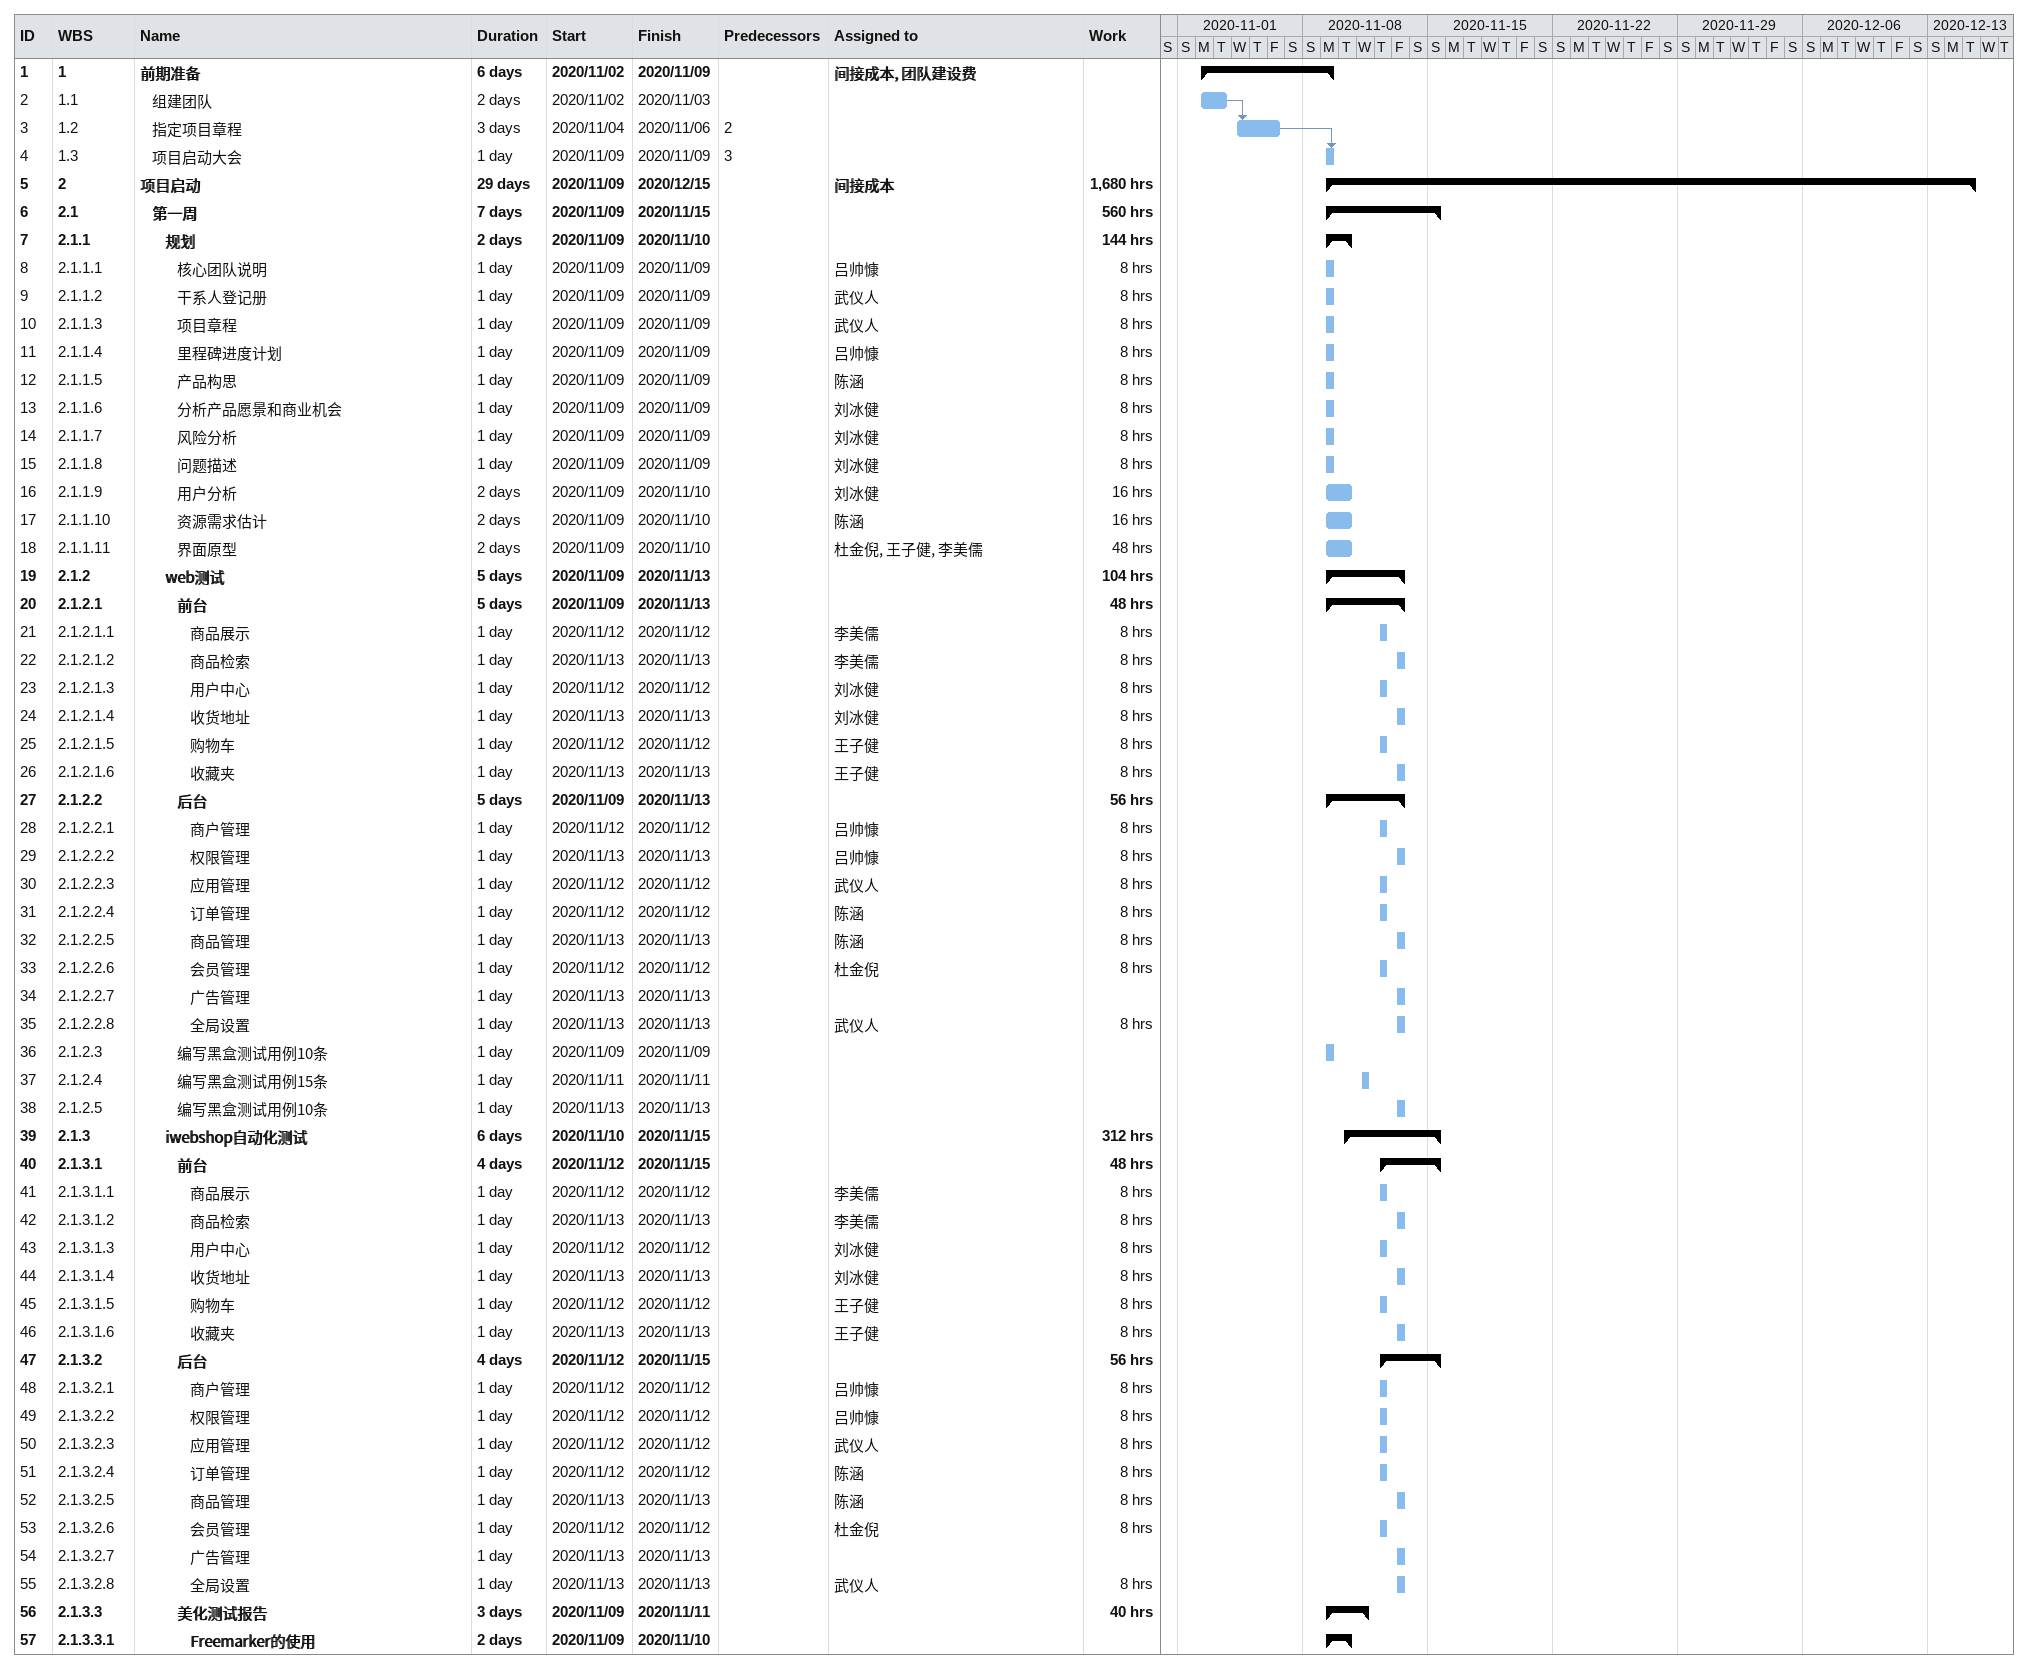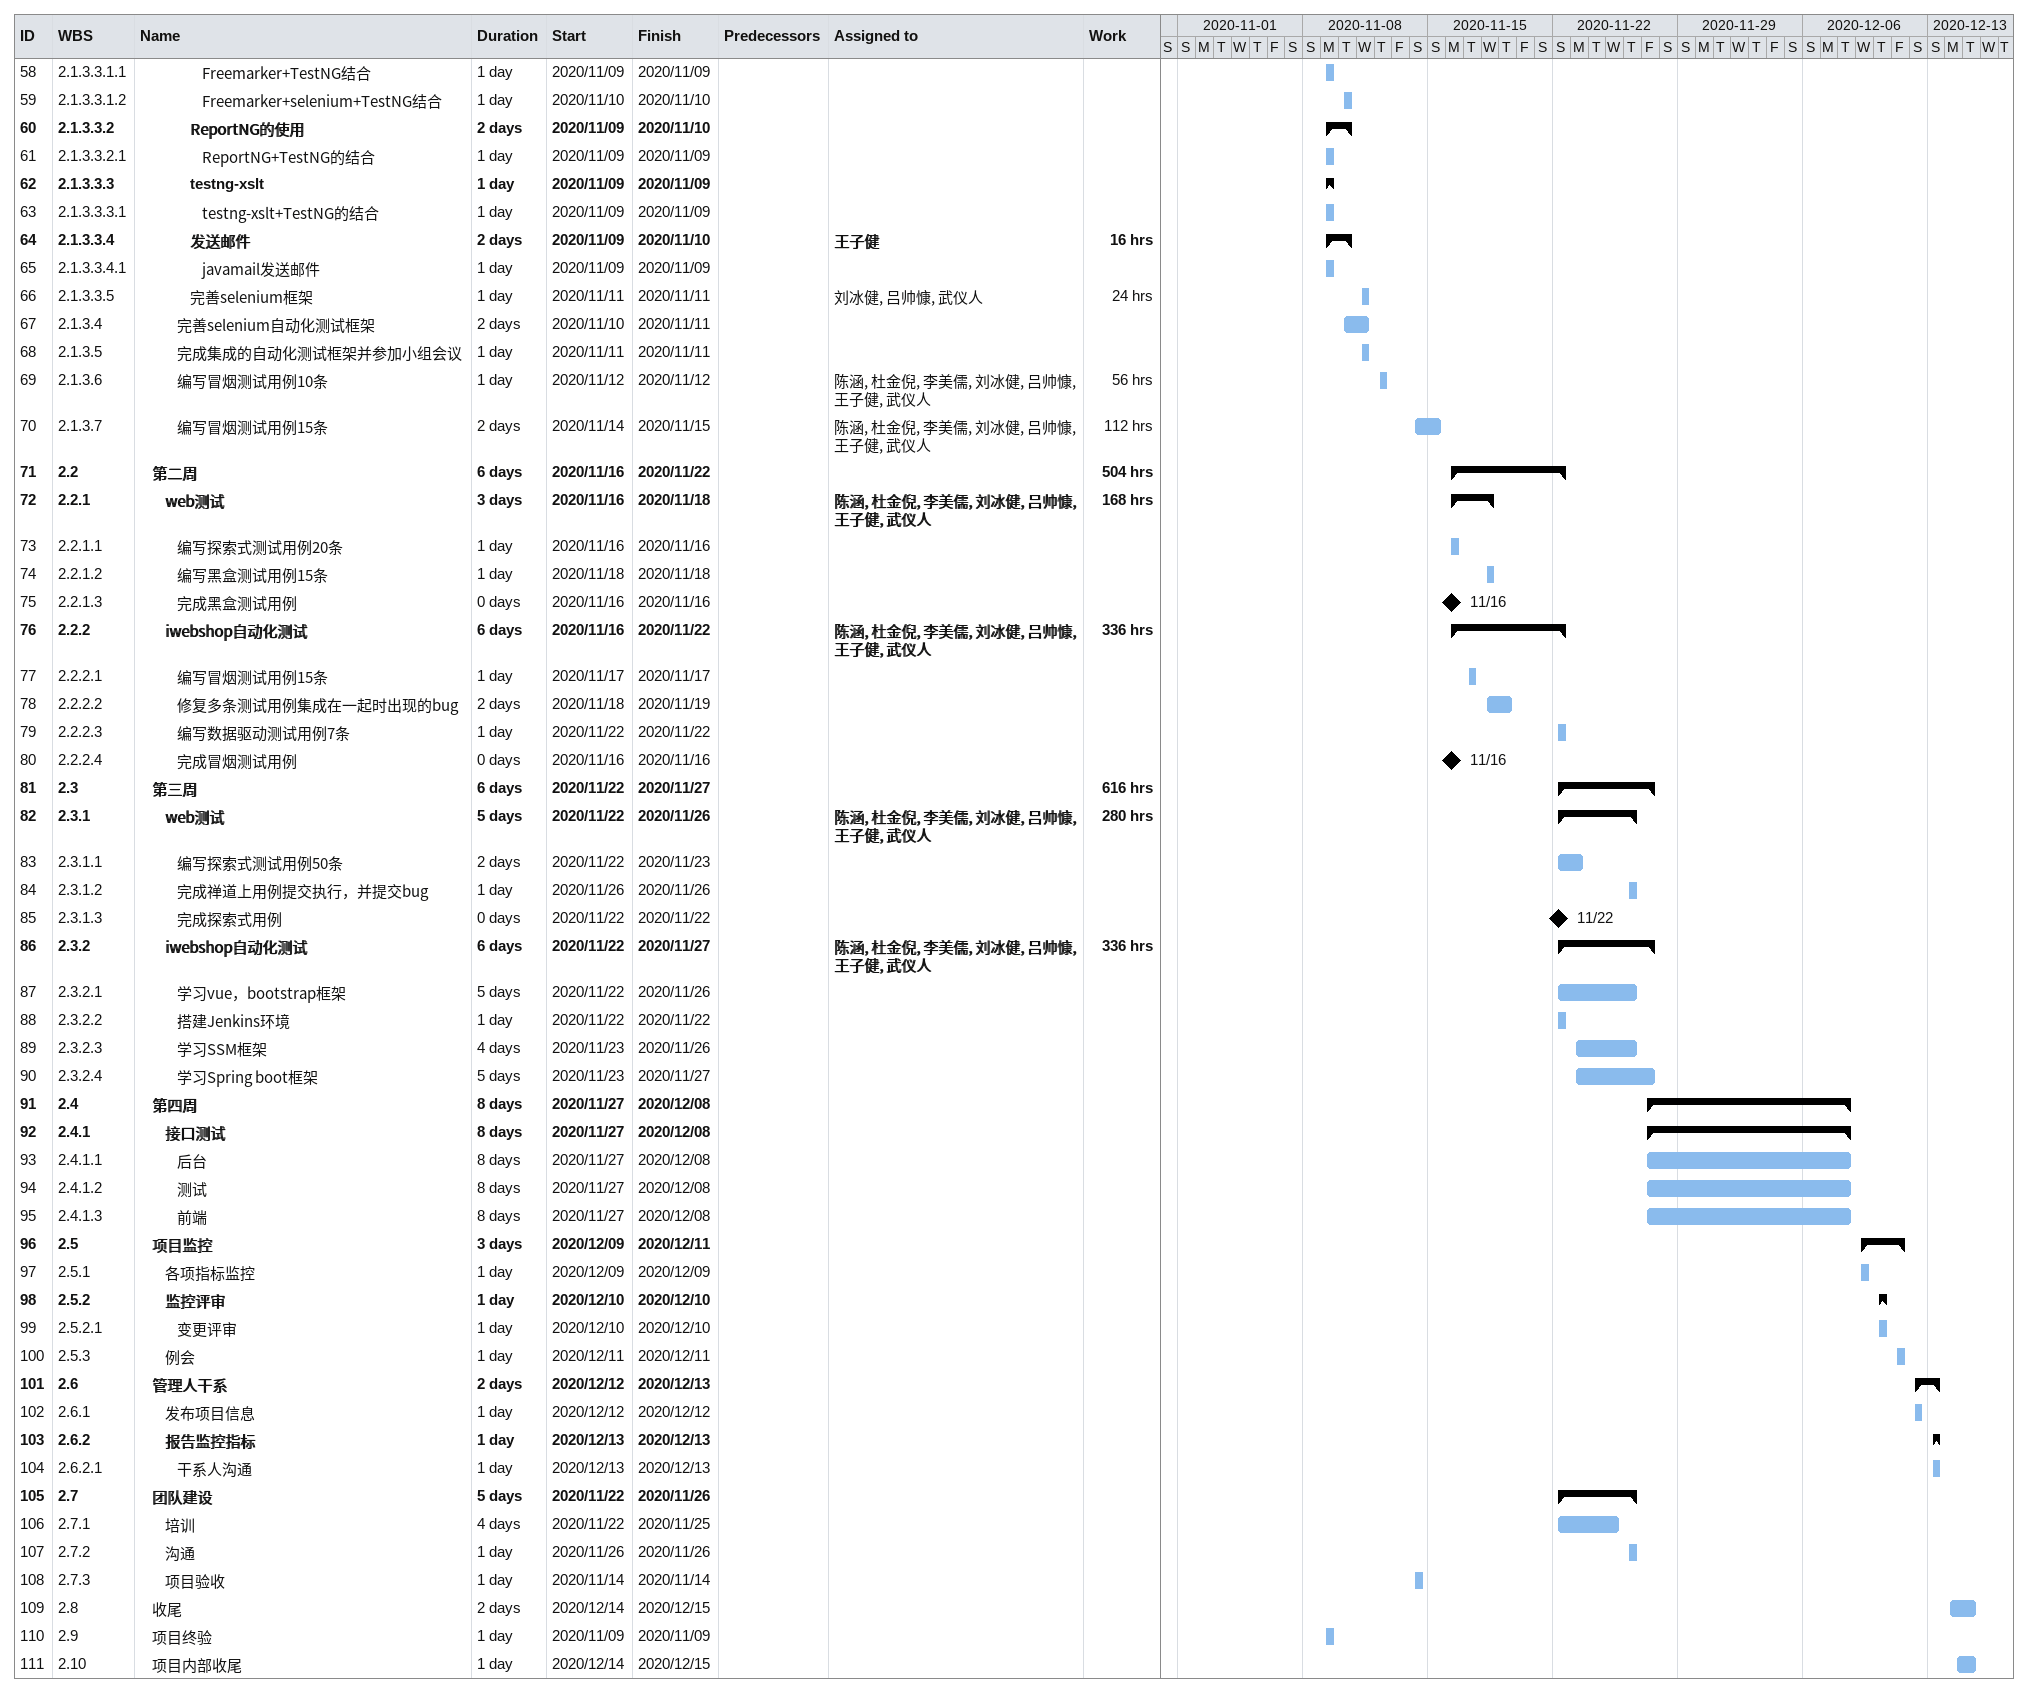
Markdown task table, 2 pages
| ID | WBS | Task | Duration | Start | Finish | Predecessors | Resources | Work (h) |
|---|---|---|---|---|---|---|---|---|
| 1 | 1 | **前期准备** | 6d | 2020-11-02 | 2020-11-09 |  | 间接成本, 团队建设费 |  |
| 2 | 1.1 | 组建团队 | 2d | 2020-11-02 | 2020-11-03 |  |  |  |
| 3 | 1.2 | 指定项目章程 | 3d | 2020-11-04 | 2020-11-06 | 2 |  |  |
| 4 | 1.3 | 项目启动大会 | 1d | 2020-11-09 | 2020-11-09 | 3 |  |  |
| 5 | 2 | **项目启动** | 29d | 2020-11-09 | 2020-12-15 |  | 间接成本 | 1680 |
| 6 | 2.1 | **第一周** | 7d | 2020-11-09 | 2020-11-15 |  |  | 560 |
| 7 | 2.1.1 | **规划** | 2d | 2020-11-09 | 2020-11-10 |  |  | 144 |
| 8 | 2.1.1.1 | 核心团队说明 | 1d | 2020-11-09 | 2020-11-09 |  | 吕帅慷 | 8 |
| 9 | 2.1.1.2 | 干系人登记册 | 1d | 2020-11-09 | 2020-11-09 |  | 武仪人 | 8 |
| 10 | 2.1.1.3 | 项目章程 | 1d | 2020-11-09 | 2020-11-09 |  | 武仪人 | 8 |
| 11 | 2.1.1.4 | 里程碑进度计划 | 1d | 2020-11-09 | 2020-11-09 |  | 吕帅慷 | 8 |
| 12 | 2.1.1.5 | 产品构思 | 1d | 2020-11-09 | 2020-11-09 |  | 陈涵 | 8 |
| 13 | 2.1.1.6 | 分析产品愿景和商业机会 | 1d | 2020-11-09 | 2020-11-09 |  | 刘冰健 | 8 |
| 14 | 2.1.1.7 | 风险分析 | 1d | 2020-11-09 | 2020-11-09 |  | 刘冰健 | 8 |
| 15 | 2.1.1.8 | 问题描述 | 1d | 2020-11-09 | 2020-11-09 |  | 刘冰健 | 8 |
| 16 | 2.1.1.9 | 用户分析 | 2d | 2020-11-09 | 2020-11-10 |  | 刘冰健 | 16 |
| 17 | 2.1.1.10 | 资源需求估计 | 2d | 2020-11-09 | 2020-11-10 |  | 陈涵 | 16 |
| 18 | 2.1.1.11 | 界面原型 | 2d | 2020-11-09 | 2020-11-10 |  | 杜金倪, 王子健, 李美儒 | 48 |
| 19 | 2.1.2 | **web测试** | 5d | 2020-11-09 | 2020-11-13 |  |  | 104 |
| 20 | 2.1.2.1 | **前台** | 5d | 2020-11-09 | 2020-11-13 |  |  | 48 |
| 21 | 2.1.2.1.1 | 商品展示 | 1d | 2020-11-12 | 2020-11-12 |  | 李美儒 | 8 |
| 22 | 2.1.2.1.2 | 商品检索 | 1d | 2020-11-13 | 2020-11-13 |  | 李美儒 | 8 |
| 23 | 2.1.2.1.3 | 用户中心 | 1d | 2020-11-12 | 2020-11-12 |  | 刘冰健 | 8 |
| 24 | 2.1.2.1.4 | 收货地址 | 1d | 2020-11-13 | 2020-11-13 |  | 刘冰健 | 8 |
| 25 | 2.1.2.1.5 | 购物车 | 1d | 2020-11-12 | 2020-11-12 |  | 王子健 | 8 |
| 26 | 2.1.2.1.6 | 收藏夹 | 1d | 2020-11-13 | 2020-11-13 |  | 王子健 | 8 |
| 27 | 2.1.2.2 | **后台** | 5d | 2020-11-09 | 2020-11-13 |  |  | 56 |
| 28 | 2.1.2.2.1 | 商户管理 | 1d | 2020-11-12 | 2020-11-12 |  | 吕帅慷 | 8 |
| 29 | 2.1.2.2.2 | 权限管理 | 1d | 2020-11-13 | 2020-11-13 |  | 吕帅慷 | 8 |
| 30 | 2.1.2.2.3 | 应用管理 | 1d | 2020-11-12 | 2020-11-12 |  | 武仪人 | 8 |
| 31 | 2.1.2.2.4 | 订单管理 | 1d | 2020-11-12 | 2020-11-12 |  | 陈涵 | 8 |
| 32 | 2.1.2.2.5 | 商品管理 | 1d | 2020-11-13 | 2020-11-13 |  | 陈涵 | 8 |
| 33 | 2.1.2.2.6 | 会员管理 | 1d | 2020-11-12 | 2020-11-12 |  | 杜金倪 | 8 |
| 34 | 2.1.2.2.7 | 广告管理 | 1d | 2020-11-13 | 2020-11-13 |  |  |  |
| 35 | 2.1.2.2.8 | 全局设置 | 1d | 2020-11-13 | 2020-11-13 |  | 武仪人 | 8 |
| 36 | 2.1.2.3 | 编写黑盒测试用例10条 | 1d | 2020-11-09 | 2020-11-09 |  |  |  |
| 37 | 2.1.2.4 | 编写黑盒测试用例15条 | 1d | 2020-11-11 | 2020-11-11 |  |  |  |
| 38 | 2.1.2.5 | 编写黑盒测试用例10条 | 1d | 2020-11-13 | 2020-11-13 |  |  |  |
| 39 | 2.1.3 | **iwebshop自动化测试** | 6d | 2020-11-10 | 2020-11-15 |  |  | 312 |
| 40 | 2.1.3.1 | **前台** | 4d | 2020-11-12 | 2020-11-15 |  |  | 48 |
| 41 | 2.1.3.1.1 | 商品展示 | 1d | 2020-11-12 | 2020-11-12 |  | 李美儒 | 8 |
| 42 | 2.1.3.1.2 | 商品检索 | 1d | 2020-11-13 | 2020-11-13 |  | 李美儒 | 8 |
| 43 | 2.1.3.1.3 | 用户中心 | 1d | 2020-11-12 | 2020-11-12 |  | 刘冰健 | 8 |
| 44 | 2.1.3.1.4 | 收货地址 | 1d | 2020-11-13 | 2020-11-13 |  | 刘冰健 | 8 |
| 45 | 2.1.3.1.5 | 购物车 | 1d | 2020-11-12 | 2020-11-12 |  | 王子健 | 8 |
| 46 | 2.1.3.1.6 | 收藏夹 | 1d | 2020-11-13 | 2020-11-13 |  | 王子健 | 8 |
| 47 | 2.1.3.2 | **后台** | 4d | 2020-11-12 | 2020-11-15 |  |  | 56 |
| 48 | 2.1.3.2.1 | 商户管理 | 1d | 2020-11-12 | 2020-11-12 |  | 吕帅慷 | 8 |
| 49 | 2.1.3.2.2 | 权限管理 | 1d | 2020-11-12 | 2020-11-12 |  | 吕帅慷 | 8 |
| 50 | 2.1.3.2.3 | 应用管理 | 1d | 2020-11-12 | 2020-11-12 |  | 武仪人 | 8 |
| 51 | 2.1.3.2.4 | 订单管理 | 1d | 2020-11-12 | 2020-11-12 |  | 陈涵 | 8 |
| 52 | 2.1.3.2.5 | 商品管理 | 1d | 2020-11-13 | 2020-11-13 |  | 陈涵 | 8 |
| 53 | 2.1.3.2.6 | 会员管理 | 1d | 2020-11-12 | 2020-11-12 |  | 杜金倪 | 8 |
| 54 | 2.1.3.2.7 | 广告管理 | 1d | 2020-11-13 | 2020-11-13 |  |  |  |
| 55 | 2.1.3.2.8 | 全局设置 | 1d | 2020-11-13 | 2020-11-13 |  | 武仪人 | 8 |
| 56 | 2.1.3.3 | **美化测试报告** | 3d | 2020-11-09 | 2020-11-11 |  |  | 40 |
| 57 | 2.1.3.3.1 | **Freemarker的使用** | 2d | 2020-11-09 | 2020-11-10 |  |  |  |
| 58 | 2.1.3.3.1.1 | Freemarker+TestNG结合 | 1d | 2020-11-09 | 2020-11-09 |  |  |  |
| 59 | 2.1.3.3.1.2 | Freemarker+selenium+TestNG结合 | 1d | 2020-11-10 | 2020-11-10 |  |  |  |
| 60 | 2.1.3.3.2 | **ReportNG的使用** | 2d | 2020-11-09 | 2020-11-10 |  |  |  |
| 61 | 2.1.3.3.2.1 | ReportNG+TestNG的结合 | 1d | 2020-11-09 | 2020-11-09 |  |  |  |
| 62 | 2.1.3.3.3 | **testng-xslt** | 1d | 2020-11-09 | 2020-11-09 |  |  |  |
| 63 | 2.1.3.3.3.1 | testng-xslt+TestNG的结合 | 1d | 2020-11-09 | 2020-11-09 |  |  |  |
| 64 | 2.1.3.3.4 | **发送邮件** | 2d | 2020-11-09 | 2020-11-10 |  | 王子健 | 16 |
| 65 | 2.1.3.3.4.1 | javamail发送邮件 | 1d | 2020-11-09 | 2020-11-09 |  |  |  |
| 66 | 2.1.3.3.5 | 完善selenium框架 | 1d | 2020-11-11 | 2020-11-11 |  | 刘冰健, 吕帅慷, 武仪人 | 24 |
| 67 | 2.1.3.4 | 完善selenium自动化测试框架 | 2d | 2020-11-10 | 2020-11-11 |  |  |  |
| 68 | 2.1.3.5 | 完成集成的自动化测试框架并参加小组会议 | 1d | 2020-11-11 | 2020-11-11 |  |  |  |
| 69 | 2.1.3.6 | 编写冒烟测试用例10条 | 1d | 2020-11-12 | 2020-11-12 |  | 陈涵, 杜金倪, 李美儒, 刘冰健, 吕帅慷, 王子健, 武仪人 | 56 |
| 70 | 2.1.3.7 | 编写冒烟测试用例15条 | 2d | 2020-11-14 | 2020-11-15 |  | 陈涵, 杜金倪, 李美儒, 刘冰健, 吕帅慷, 王子健, 武仪人 | 112 |
| 71 | 2.2 | **第二周** | 6d | 2020-11-16 | 2020-11-22 |  |  | 504 |
| 72 | 2.2.1 | **web测试** | 3d | 2020-11-16 | 2020-11-18 |  | 陈涵, 杜金倪, 李美儒, 刘冰健, 吕帅慷, 王子健, 武仪人 | 168 |
| 73 | 2.2.1.1 | 编写探索式测试用例20条 | 1d | 2020-11-16 | 2020-11-16 |  |  |  |
| 74 | 2.2.1.2 | 编写黑盒测试用例15条 | 1d | 2020-11-18 | 2020-11-18 |  |  |  |
| 75 | 2.2.1.3 | 完成黑盒测试用例 | 0d | 2020-11-16 | 2020-11-16 |  |  |  |
| 76 | 2.2.2 | **iwebshop自动化测试** | 6d | 2020-11-16 | 2020-11-22 |  | 陈涵, 杜金倪, 李美儒, 刘冰健, 吕帅慷, 王子健, 武仪人 | 336 |
| 77 | 2.2.2.1 | 编写冒烟测试用例15条 | 1d | 2020-11-17 | 2020-11-17 |  |  |  |
| 78 | 2.2.2.2 | 修复多条测试用例集成在一起时出现的bug | 2d | 2020-11-18 | 2020-11-19 |  |  |  |
| 79 | 2.2.2.3 | 编写数据驱动测试用例7条 | 1d | 2020-11-22 | 2020-11-22 |  |  |  |
| 80 | 2.2.2.4 | 完成冒烟测试用例 | 0d | 2020-11-16 | 2020-11-16 |  |  |  |
| 81 | 2.3 | **第三周** | 6d | 2020-11-22 | 2020-11-27 |  |  | 616 |
| 82 | 2.3.1 | **web测试** | 5d | 2020-11-22 | 2020-11-26 |  | 陈涵, 杜金倪, 李美儒, 刘冰健, 吕帅慷, 王子健, 武仪人 | 280 |
| 83 | 2.3.1.1 | 编写探索式测试用例50条 | 2d | 2020-11-22 | 2020-11-23 |  |  |  |
| 84 | 2.3.1.2 | 完成禅道上用例提交执行，并提交bug | 1d | 2020-11-26 | 2020-11-26 |  |  |  |
| 85 | 2.3.1.3 | 完成探索式用例 | 0d | 2020-11-22 | 2020-11-22 |  |  |  |
| 86 | 2.3.2 | **iwebshop自动化测试** | 6d | 2020-11-22 | 2020-11-27 |  | 陈涵, 杜金倪, 李美儒, 刘冰健, 吕帅慷, 王子健, 武仪人 | 336 |
| 87 | 2.3.2.1 | 学习vue，bootstrap框架 | 5d | 2020-11-22 | 2020-11-26 |  |  |  |
| 88 | 2.3.2.2 | 搭建Jenkins环境 | 1d | 2020-11-22 | 2020-11-22 |  |  |  |
| 89 | 2.3.2.3 | 学习SSM框架 | 4d | 2020-11-23 | 2020-11-26 |  |  |  |
| 90 | 2.3.2.4 | 学习Spring boot框架 | 5d | 2020-11-23 | 2020-11-27 |  |  |  |
| 91 | 2.4 | **第四周** | 8d | 2020-11-27 | 2020-12-08 |  |  |  |
| 92 | 2.4.1 | **接口测试** | 8d | 2020-11-27 | 2020-12-08 |  |  |  |
| 93 | 2.4.1.1 | 后台 | 8d | 2020-11-27 | 2020-12-08 |  |  |  |
| 94 | 2.4.1.2 | 测试 | 8d | 2020-11-27 | 2020-12-08 |  |  |  |
| 95 | 2.4.1.3 | 前端 | 8d | 2020-11-27 | 2020-12-08 |  |  |  |
| 96 | 2.5 | **项目监控** | 3d | 2020-12-09 | 2020-12-11 |  |  |  |
| 97 | 2.5.1 | 各项指标监控 | 1d | 2020-12-09 | 2020-12-09 |  |  |  |
| 98 | 2.5.2 | **监控评审** | 1d | 2020-12-10 | 2020-12-10 |  |  |  |
| 99 | 2.5.2.1 | 变更评审 | 1d | 2020-12-10 | 2020-12-10 |  |  |  |
| 100 | 2.5.3 | 例会 | 1d | 2020-12-11 | 2020-12-11 |  |  |  |
| 101 | 2.6 | **管理人干系** | 2d | 2020-12-12 | 2020-12-13 |  |  |  |
| 102 | 2.6.1 | 发布项目信息 | 1d | 2020-12-12 | 2020-12-12 |  |  |  |
| 103 | 2.6.2 | **报告监控指标** | 1d | 2020-12-13 | 2020-12-13 |  |  |  |
| 104 | 2.6.2.1 | 干系人沟通 | 1d | 2020-12-13 | 2020-12-13 |  |  |  |
| 105 | 2.7 | **团队建设** | 5d | 2020-11-22 | 2020-11-26 |  |  |  |
| 106 | 2.7.1 | 培训 | 4d | 2020-11-22 | 2020-11-25 |  |  |  |
| 107 | 2.7.2 | 沟通 | 1d | 2020-11-26 | 2020-11-26 |  |  |  |
| 108 | 2.7.3 | 项目验收 | 1d | 2020-11-14 | 2020-11-14 |  |  |  |
| 109 | 2.8 | 收尾 | 2d | 2020-12-14 | 2020-12-15 |  |  |  |
| 110 | 2.9 | 项目终验 | 1d | 2020-11-09 | 2020-11-09 |  |  |  |
| 111 | 2.10 | 项目内部收尾 | 1d | 2020-12-14 | 2020-12-15 |  |  |  |
